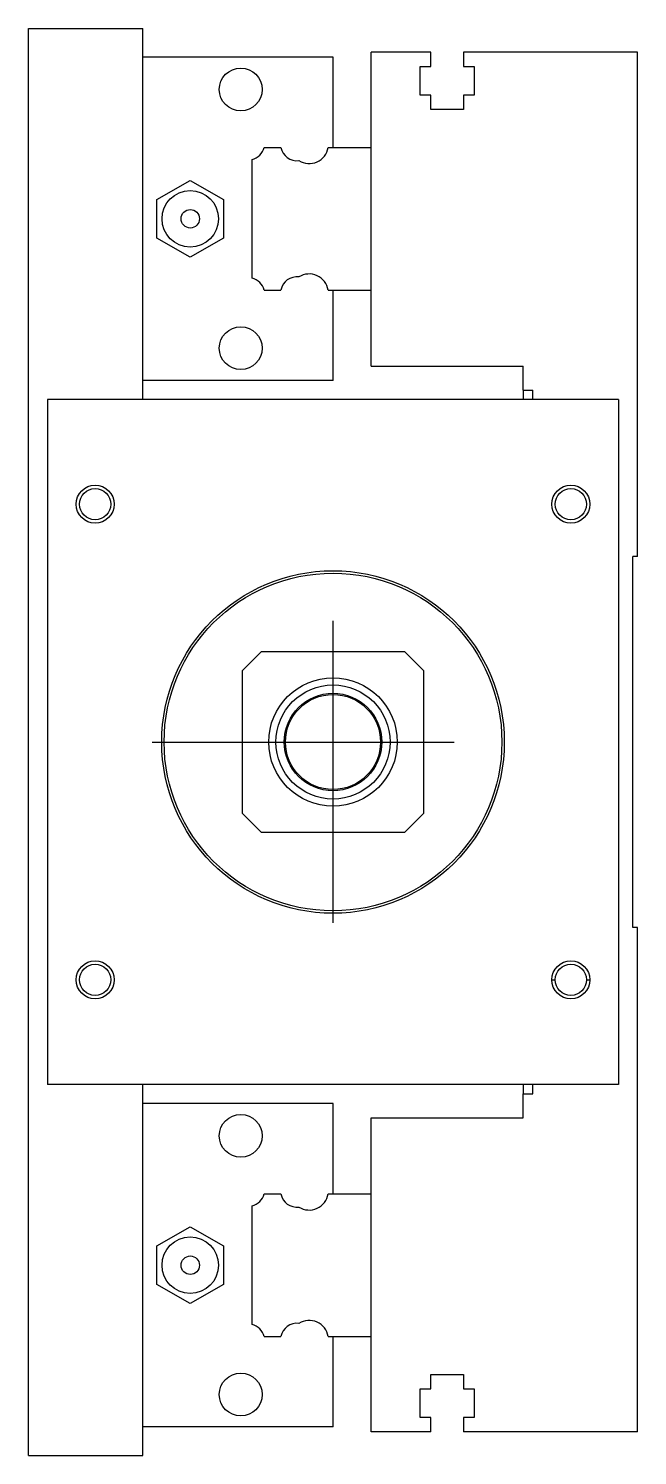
# Model space of a CAD drawing. Extents: x -10 to 848, y -270 to 77.
# Drawn here: x 783.8 to 847.8, y -75 to 75 of the extents above; entities that cross this region are included whole.
import ezdxf

# ---------------------------------------------------------------- set-up
doc = ezdxf.new("R2010")
doc.units = 0
doc.linetypes.add('CENTER', pattern=[50.8, 31.75, -6.35, 6.35, -6.35])
doc.layers.get('0').update_dxf_attribs({"linetype": 'CONTINUOUS'})
doc.layers.add('CENTER', color=1, linetype='CENTER')

msp = doc.modelspace()

# ---------------------------------------------------------------- linework, layer by layer
at = {"color": 7, "linetype": 'CONTINUOUS'}
for p, q in [((783.78, -75), (783.78, 75)), ((783.78, 75), (795.78, 75)), ((795.78, 36), (795.78, 75)), ((815.78, 72), (795.78, 72)), ((815.78, 62.5), (815.78, 72)), ((815.78, 62.5), (815.78, 72)), ((826.08, 72.5), (819.78, 72.5)), ((819.78, 62.5), (819.78, 72.5)), ((826.08, 71), (826.08, 72.5)), ((829.48, 72.5), (829.48, 71)), ((847.78, 72.5), (829.48, 72.5)), ((847.78, 19.5), (847.78, 72.5)), ((824.93, 71), (826.08, 71)), ((824.93, 68), (824.93, 71)), ((829.48, 71), (830.63, 71)), ((830.63, 71), (830.63, 68)), ((826.08, 68), (824.93, 68)), ((826.08, 66.5), (826.08, 68)), ((829.48, 68), (829.48, 66.5)), ((830.63, 68), (829.48, 68)), ((829.48, 66.5), (826.08, 66.5)), ((808.532272, 62.5), (810.30668, 62.5)), ((815.257372, 62.5), (819.78, 62.5)), ((819.78, 47.5), (819.78, 62.5)), ((819.78, 47.5), (819.78, 62.5)), ((807.28, 48.752272), (807.28, 61.247728)), ((797.279999, 57.020726), (800.78, 59.041452)), ((800.78, 59.041452), (804.279999, 57.020726)), ((797.28, 52.979274), (797.279999, 57.020726)), ((804.279999, 57.020726), (804.279999, 52.979274)), ((800.78, 50.958548), (797.28, 52.979274)), ((804.279999, 52.979274), (800.78, 50.958548)), ((808.532272, 47.5), (810.30668, 47.5)), ((815.257372, 47.5), (819.78, 47.5)), ((815.78, 38), (815.78, 47.5)), ((815.78, 38), (815.78, 47.5)), ((819.78, 39.5), (819.78, 47.5)), ((819.78, 39.5), (835.78, 39.5)), ((835.78, 37), (835.78, 39.5)), ((815.78, 38), (795.78, 38)), ((785.78, 36), (785.78, -36)), ((845.78, 36), (785.78, 36)), ((835.78, 37), (836.78, 37)), ((835.78, 37), (835.78, 36)), ((836.78, 36), (836.78, 37)), ((845.78, 36), (845.78, -36)), ((847.78, 19.5), (847.28, 19.5)), ((847.28, -19.5), (847.28, 19.5)), ((808.28, 9.5), (806.28, 7.5)), ((808.28, 9.5), (823.28, 9.5)), ((825.28, 7.5), (823.28, 9.5)), ((806.28, -7.5), (806.28, 7.5)), ((825.28, 7.5), (825.28, -7.5)), ((806.28, -7.5), (808.28, -9.5)), ((823.28, -9.5), (825.28, -7.5)), ((823.28, -9.5), (808.28, -9.5)), ((847.78, -19.5), (847.28, -19.5)), ((847.78, -72.5), (847.78, -19.5)), ((838.78, -25), (839.13, -25)), ((842.43, -25), (842.78, -25)), ((845.78, -36), (785.78, -36)), ((795.78, -75), (795.78, -36)), ((835.78, -36), (835.78, -37)), ((836.78, -37), (836.78, -36)), ((835.78, -37), (836.78, -37)), ((835.78, -39.5), (835.78, -37)), ((815.78, -38), (795.78, -38)), ((815.78, -47.5), (815.78, -38)), ((819.78, -39.5), (835.78, -39.5)), ((819.78, -47.5), (819.78, -39.5)), ((808.532272, -47.5), (810.30668, -47.5)), ((815.257372, -47.5), (819.78, -47.5)), ((819.78, -62.5), (819.78, -47.5)), ((819.78, -62.5), (819.78, -47.5)), ((807.28, -61.247728), (807.28, -48.752272)), ((797.279999, -52.979274), (800.78, -50.958548)), ((800.78, -50.958548), (804.279999, -52.979274)), ((797.28, -57.020726), (797.279999, -52.979274)), ((804.279999, -52.979274), (804.279999, -57.020726)), ((800.78, -59.041452), (797.28, -57.020726)), ((804.279999, -57.020726), (800.78, -59.041452)), ((808.532272, -62.5), (810.30668, -62.5)), ((815.257372, -62.5), (819.78, -62.5)), ((815.78, -72), (815.78, -62.5)), ((819.78, -72.5), (819.78, -62.5)), ((826.08, -66.5), (829.48, -66.5)), ((826.08, -68), (826.08, -66.5)), ((829.48, -66.5), (829.48, -68)), ((824.93, -68), (826.08, -68)), ((824.93, -71), (824.93, -68)), ((829.48, -68), (830.63, -68)), ((830.63, -68), (830.63, -71)), ((815.78, -72), (795.78, -72)), ((826.08, -71), (824.93, -71)), ((826.08, -72.5), (826.08, -71)), ((830.63, -71), (829.48, -71)), ((829.48, -71), (829.48, -72.5)), ((826.08, -72.5), (819.78, -72.5)), ((847.78, -72.5), (829.48, -72.5)), ((783.78, -75), (795.78, -75))]:
    msp.add_line(p, q, dxfattribs=at)
for centre, radius in [((806.079999, 68.6), 2.25), ((800.78, 55), 2.97), ((800.78, 55), 0.97), ((806.079999, 41.4), 2.25), ((790.78, 25), 1.65), ((815.78, 0), 18), ((815.78, 0), 17.75), ((815.78, 0), 6.75), ((815.78, 0), 6), ((815.78, 0), 5.125), ((815.78, 0), 5), ((790.78, -25), 1.65), ((840.78, -25), 1.65), ((806.079999, -41.4), 2.25), ((800.78, -55), 2.97), ((800.78, -55), 0.97), ((806.079999, -68.6), 2.25)]:
    msp.add_circle(centre, radius, dxfattribs=at)
at = {"color": 3, "linetype": 'CONTINUOUS'}
for centre, radius in [((790.78, 25), 2), ((840.78, 25), 2), ((840.78, 25), 1.65), ((790.78, -25), 2), ((840.78, -25), 2)]:
    msp.add_circle(centre, radius, dxfattribs=at)
at = {"color": 7, "linetype": 'CONTINUOUS'}
for centre, radius, start, end in [((806.88, 62.9), 1.7, 283.608961, 346.391039), ((811.98, 62.8), 1.7, 190.164249, 277.540197), ((813.28, 62.8), 2, 237.42103, 351.373073), ((806.88, 47.1), 1.7, 13.608961, 76.391039), ((811.98, 47.2), 1.7, 82.459803, 169.835751), ((813.28, 47.2), 2, 8.626927, 122.57897), ((806.88, -47.1), 1.7, 283.608961, 346.391039), ((811.98, -47.2), 1.7, 190.164249, 277.540197), ((813.28, -47.2), 2, 237.42103, 351.373073), ((806.88, -62.9), 1.7, 13.608961, 76.391039), ((811.98, -62.8), 1.7, 82.459803, 169.835751), ((813.28, -62.8), 2, 8.626927, 122.57897)]:
    msp.add_arc(centre, radius, start, end, dxfattribs=at)
at = {"layer": 'CENTER', "color": 1, "linetype": 'CENTER'}
for p, q in [((815.78, -19), (815.78, 19)), ((796.78, 0), (834.78, 0))]:
    msp.add_line(p, q, dxfattribs=at)

doc.saveas('drawing.dxf')
